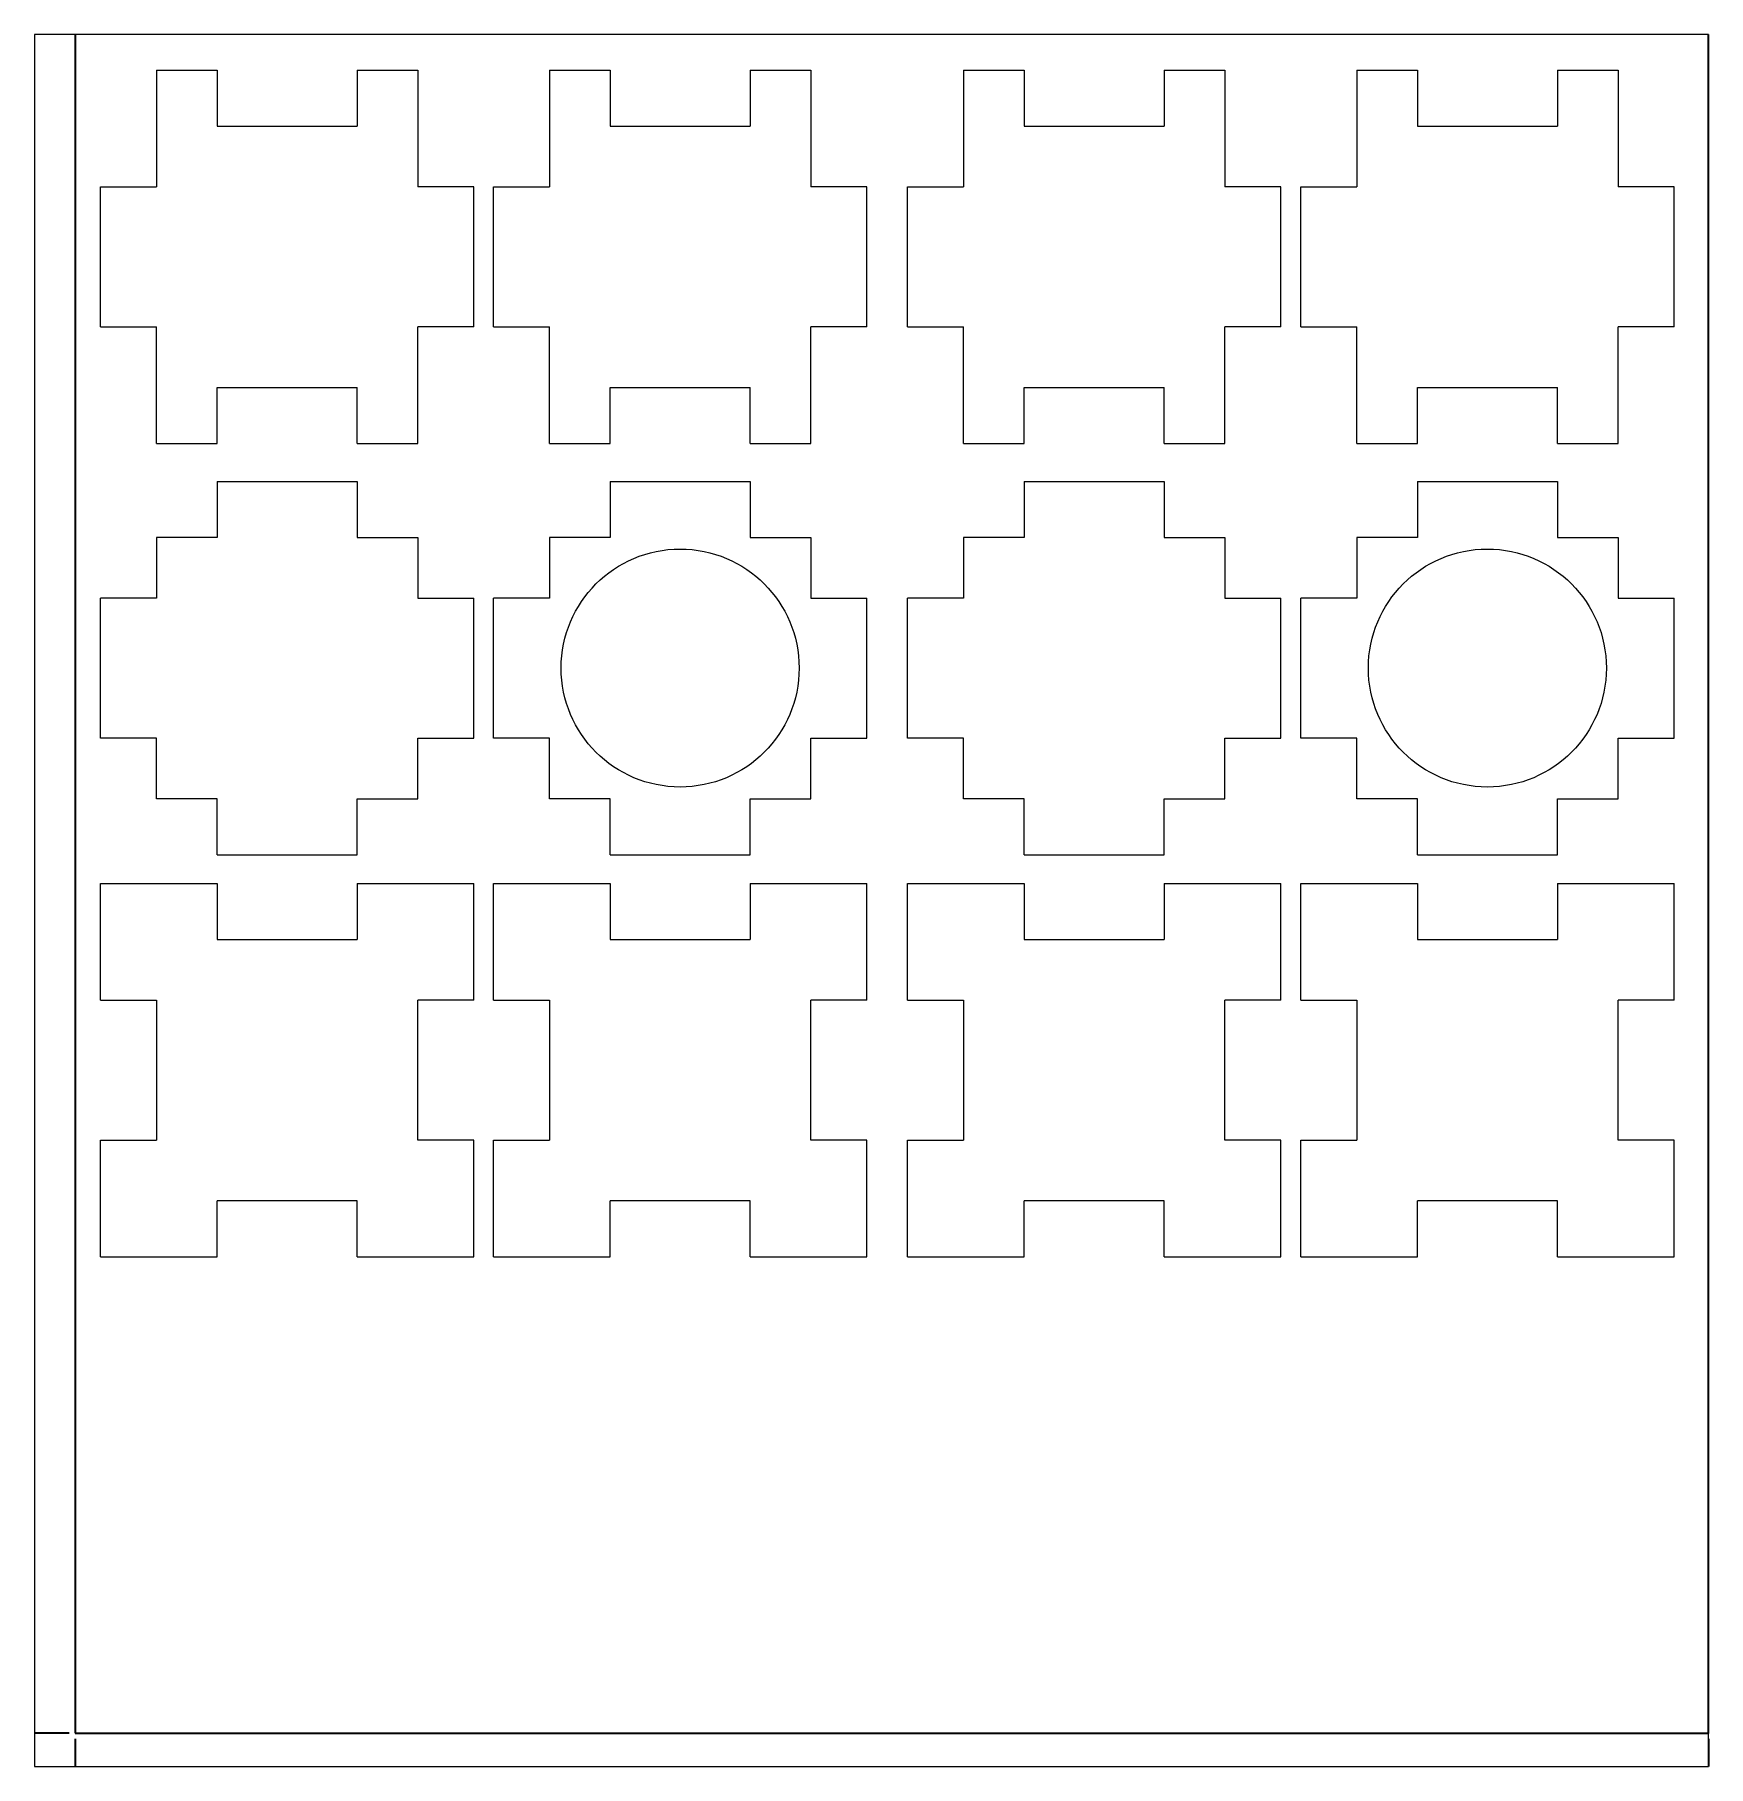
# Paper-space layout 'Lámina 3' of a CAD drawing. Header units: millimetres. Extents: x 0 to 179, y 0 to 186.
# The model-space entities are those that its viewports show. They can reach past a viewport. Long polylines and large blocks are cut down to what shows.
import ezdxf

# ---------------------------------------------------------------- set-up
doc = ezdxf.new("R2010")
doc.units = ezdxf.units.MM
doc.layers.get('0').update_dxf_attribs({"plot": 0})
doc.layers.add('Borde', color=7, linetype='Continuous', plot=False)
doc.layers.add('Corte', color=1, linetype='Continuous', lineweight=5)
doc.styles.get("Standard").update_dxf_attribs({"font": 'arial.ttf'})
doc.dimstyles.new('ISO-25', dxfattribs={"dimtxt": 2.5, "dimasz": 2.5, "dimexe": 1.25, "dimexo": 0.625, "dimtad": 1, "dimtxsty": 'Standard', "dimcen": 2.5, "dimadec": 0, "dimazin": 0, "dimtfac": 1, "dimtmove": 0, "dimatfit": 3, "dimfxl": 1, "dimarcsym": 0})

# ---------------------------------------------------------------- blocks, each defined once
blk = doc.blocks.new('*D18')
at = {"color": 0, "lineweight": -2, "transparency": 16777216}
for p, q in [((-0.63, 382), (-17.22, 382)), ((-15.97, 379.5), (-15.97, 202.5)), ((-0.63, 200), (-17.22, 200))]:
    blk.add_line(p, q, dxfattribs=at)
at = {"color": 0, "transparency": 16777216}
for points in [[(-16.39, 379.5), (-15.55, 379.5), (-15.97, 382)], [(-16.39, 202.5), (-15.55, 202.5), (-15.97, 200)]]:
    blk.add_solid(points, dxfattribs=at)
at = {"layer": 'Defpoints', "color": 0, "transparency": 16777216}
for p in [(0, 382), (-15.97, 200), (0, 200)]:
    blk.add_point(p, dxfattribs=at)
at = {"color": 0, "transparency": 16777216, "insert": (-17.87, 291), "char_height": 2.5, "attachment_point": 5, "rotation": 90}
blk.add_mtext('182', dxfattribs=at)
blk = doc.blocks.new('*D19')
at = {"color": 0, "lineweight": -2, "transparency": 16777216}
for p, q in [((0, 199.38), (0, 187.81)), ((175, 199.38), (175, 187.81)), ((2.5, 189.06), (172.5, 189.06))]:
    blk.add_line(p, q, dxfattribs=at)
at = {"color": 0, "transparency": 16777216}
for points in [[(2.5, 189.48), (2.5, 188.65), (0, 189.06)], [(172.5, 189.48), (172.5, 188.65), (175, 189.06)]]:
    blk.add_solid(points, dxfattribs=at)
at = {"layer": 'Defpoints', "color": 0, "transparency": 16777216}
for p in [(0, 200), (175, 200), (175, 189.06)]:
    blk.add_point(p, dxfattribs=at)
at = {"color": 0, "transparency": 16777216, "insert": (87.5, 190.96), "char_height": 2.5, "attachment_point": 5}
blk.add_mtext('175', dxfattribs=at)

msp = doc.modelspace()

# ---------------------------------------------------------------- linework, layer by layer
at = {"layer": 'Borde'}
msp.add_lwpolyline([(0, 200), (175, 200), (175, 382), (0, 382)], close=True, dxfattribs=at)
at = {"layer": 'Corte'}
for p, q in [((8.71, 378.181), (8.71, 365.681)), ((8.71, 378.181), (15.21, 378.181)), ((15.21, 378.181), (15.21, 372.181)), ((30.21, 378.181), (30.21, 372.181)), ((30.21, 378.181), (36.71, 378.181)), ((36.71, 378.181), (36.71, 365.681)), ((50.83, 378.181), (50.83, 365.681)), ((50.83, 378.181), (57.33, 378.181)), ((57.33, 378.181), (57.33, 372.181)), ((72.33, 378.181), (72.33, 372.181)), ((72.33, 378.181), (78.83, 378.181)), ((78.83, 378.181), (78.83, 365.681)), ((95.199, 378.181), (95.199, 365.681)), ((95.199, 378.181), (101.699, 378.181)), ((101.699, 378.181), (101.699, 372.181)), ((116.699, 378.181), (116.699, 372.181)), ((116.699, 378.181), (123.199, 378.181)), ((123.199, 378.181), (123.199, 365.681)), ((137.318, 378.181), (137.318, 365.681)), ((137.318, 378.181), (143.818, 378.181)), ((143.818, 378.181), (143.818, 372.181)), ((158.818, 378.181), (158.818, 372.181)), ((158.818, 378.181), (165.318, 378.181)), ((165.318, 378.181), (165.318, 365.681)), ((15.21, 372.181), (30.21, 372.181)), ((57.33, 372.181), (72.33, 372.181)), ((101.699, 372.181), (116.699, 372.181)), ((143.818, 372.181), (158.818, 372.181)), ((2.71, 350.681), (2.71, 365.681)), ((2.71, 365.681), (8.71, 365.681)), ((42.71, 365.681), (36.71, 365.681)), ((42.71, 350.681), (42.71, 365.681)), ((44.83, 350.681), (44.83, 365.681)), ((44.83, 365.681), (50.83, 365.681)), ((84.83, 365.681), (78.83, 365.681)), ((84.83, 350.681), (84.83, 365.681)), ((89.199, 350.681), (89.199, 365.681)), ((89.199, 365.681), (95.199, 365.681)), ((129.199, 365.681), (123.199, 365.681)), ((129.199, 350.681), (129.199, 365.681)), ((131.318, 350.681), (131.318, 365.681)), ((131.318, 365.681), (137.318, 365.681)), ((171.318, 365.681), (165.318, 365.681)), ((171.318, 350.681), (171.318, 365.681)), ((2.71, 350.681), (8.71, 350.681)), ((8.71, 338.181), (8.71, 350.681)), ((42.71, 350.681), (36.71, 350.681)), ((36.71, 338.181), (36.71, 350.681)), ((44.83, 350.681), (50.83, 350.681)), ((50.83, 338.181), (50.83, 350.681)), ((84.83, 350.681), (78.83, 350.681)), ((78.83, 338.181), (78.83, 350.681)), ((89.199, 350.681), (95.199, 350.681)), ((95.199, 338.181), (95.199, 350.681)), ((129.199, 350.681), (123.199, 350.681)), ((123.199, 338.181), (123.199, 350.681)), ((131.318, 350.681), (137.318, 350.681)), ((137.318, 338.181), (137.318, 350.681)), ((171.318, 350.681), (165.318, 350.681)), ((165.318, 338.181), (165.318, 350.681)), ((15.21, 344.181), (30.21, 344.181)), ((15.21, 338.181), (15.21, 344.181)), ((30.21, 338.181), (30.21, 344.181)), ((57.33, 344.181), (72.33, 344.181)), ((57.33, 338.181), (57.33, 344.181)), ((72.33, 338.181), (72.33, 344.181)), ((101.699, 344.181), (116.699, 344.181)), ((101.699, 338.181), (101.699, 344.181)), ((116.699, 338.181), (116.699, 344.181)), ((143.818, 344.181), (158.818, 344.181)), ((143.818, 338.181), (143.818, 344.181)), ((158.818, 338.181), (158.818, 344.181)), ((8.71, 338.181), (15.21, 338.181)), ((30.21, 338.181), (36.71, 338.181)), ((50.83, 338.181), (57.33, 338.181)), ((72.33, 338.181), (78.83, 338.181)), ((95.199, 338.181), (101.699, 338.181)), ((116.699, 338.181), (123.199, 338.181)), ((137.318, 338.181), (143.818, 338.181)), ((158.818, 338.181), (165.318, 338.181)), ((15.21, 334.131), (15.21, 328.131)), ((15.21, 334.131), (30.21, 334.131)), ((30.21, 334.131), (30.21, 328.131)), ((57.33, 334.131), (57.33, 328.131)), ((57.33, 334.131), (72.33, 334.131)), ((72.33, 334.131), (72.33, 328.131)), ((101.699, 334.131), (101.699, 328.131)), ((101.699, 334.131), (116.699, 334.131)), ((116.699, 334.131), (116.699, 328.131)), ((143.818, 334.131), (143.818, 328.131)), ((143.818, 334.131), (158.818, 334.131)), ((158.818, 334.131), (158.818, 328.131)), ((8.71, 328.131), (8.71, 321.631)), ((15.21, 328.131), (8.71, 328.131)), ((30.21, 328.131), (36.71, 328.131)), ((36.71, 328.131), (36.71, 321.631)), ((50.83, 328.131), (50.83, 321.631)), ((57.33, 328.131), (50.83, 328.131)), ((72.33, 328.131), (78.83, 328.131)), ((78.83, 328.131), (78.83, 321.631)), ((95.199, 328.131), (95.199, 321.631)), ((101.699, 328.131), (95.199, 328.131)), ((116.699, 328.131), (123.199, 328.131)), ((123.199, 328.131), (123.199, 321.631)), ((137.318, 328.131), (137.318, 321.631)), ((143.818, 328.131), (137.318, 328.131)), ((158.818, 328.131), (165.318, 328.131)), ((165.318, 328.131), (165.318, 321.631)), ((2.71, 306.631), (2.71, 321.631)), ((8.71, 321.631), (2.71, 321.631)), ((36.71, 321.631), (42.71, 321.631)), ((42.71, 306.631), (42.71, 321.631)), ((44.83, 306.631), (44.83, 321.631)), ((50.83, 321.631), (44.83, 321.631)), ((78.83, 321.631), (84.83, 321.631)), ((84.83, 306.631), (84.83, 321.631)), ((89.199, 306.631), (89.199, 321.631)), ((95.199, 321.631), (89.199, 321.631)), ((123.199, 321.631), (129.199, 321.631)), ((129.199, 306.631), (129.199, 321.631)), ((131.318, 306.631), (131.318, 321.631)), ((137.318, 321.631), (131.318, 321.631)), ((165.318, 321.631), (171.318, 321.631)), ((171.318, 306.631), (171.318, 321.631)), ((8.71, 306.631), (2.71, 306.631)), ((8.71, 300.131), (8.71, 306.631)), ((36.71, 306.631), (42.71, 306.631)), ((36.71, 300.131), (36.71, 306.631)), ((50.83, 306.631), (44.83, 306.631)), ((50.83, 300.131), (50.83, 306.631)), ((78.83, 306.631), (84.83, 306.631)), ((78.83, 300.131), (78.83, 306.631)), ((95.199, 306.631), (89.199, 306.631)), ((95.199, 300.131), (95.199, 306.631)), ((123.199, 306.631), (129.199, 306.631)), ((123.199, 300.131), (123.199, 306.631)), ((137.318, 306.631), (131.318, 306.631)), ((137.318, 300.131), (137.318, 306.631)), ((165.318, 306.631), (171.318, 306.631)), ((165.318, 300.131), (165.318, 306.631)), ((15.21, 300.131), (8.71, 300.131)), ((15.21, 294.131), (15.21, 300.131)), ((30.21, 300.131), (36.71, 300.131)), ((30.21, 294.131), (30.21, 300.131)), ((57.33, 300.131), (50.83, 300.131)), ((57.33, 294.131), (57.33, 300.131)), ((72.33, 300.131), (78.83, 300.131)), ((72.33, 294.131), (72.33, 300.131)), ((101.699, 300.131), (95.199, 300.131)), ((101.699, 294.131), (101.699, 300.131)), ((116.699, 300.131), (123.199, 300.131)), ((116.699, 294.131), (116.699, 300.131)), ((143.818, 300.131), (137.318, 300.131)), ((143.818, 294.131), (143.818, 300.131)), ((158.818, 300.131), (165.318, 300.131)), ((158.818, 294.131), (158.818, 300.131)), ((15.21, 294.131), (30.21, 294.131)), ((57.33, 294.131), (72.33, 294.131)), ((101.699, 294.131), (116.699, 294.131)), ((143.818, 294.131), (158.818, 294.131)), ((2.71, 278.53), (2.71, 291.03)), ((2.71, 291.03), (15.21, 291.03)), ((15.21, 291.03), (15.21, 285.03)), ((30.21, 291.03), (30.21, 285.03)), ((30.21, 291.03), (42.71, 291.03)), ((42.71, 278.53), (42.71, 291.03)), ((44.83, 278.53), (44.83, 291.03)), ((44.83, 291.03), (57.33, 291.03)), ((57.33, 291.03), (57.33, 285.03)), ((72.33, 291.03), (72.33, 285.03)), ((72.33, 291.03), (84.83, 291.03)), ((84.83, 278.53), (84.83, 291.03)), ((89.199, 278.53), (89.199, 291.03)), ((89.199, 291.03), (101.699, 291.03)), ((101.699, 291.03), (101.699, 285.03)), ((116.699, 291.03), (116.699, 285.03)), ((116.699, 291.03), (129.199, 291.03)), ((129.199, 278.53), (129.199, 291.03)), ((131.318, 278.53), (131.318, 291.03)), ((131.318, 291.03), (143.818, 291.03)), ((143.818, 291.03), (143.818, 285.03)), ((158.818, 291.03), (158.818, 285.03)), ((158.818, 291.03), (171.318, 291.03)), ((171.318, 278.53), (171.318, 291.03)), ((15.21, 285.03), (30.21, 285.03)), ((57.33, 285.03), (72.33, 285.03)), ((101.699, 285.03), (116.699, 285.03)), ((143.818, 285.03), (158.818, 285.03)), ((2.71, 278.53), (8.71, 278.53)), ((8.71, 278.53), (8.71, 263.53)), ((42.71, 278.53), (36.71, 278.53)), ((36.71, 263.53), (36.71, 278.53)), ((44.83, 278.53), (50.83, 278.53)), ((50.83, 278.53), (50.83, 263.53)), ((84.83, 278.53), (78.83, 278.53)), ((78.83, 263.53), (78.83, 278.53)), ((89.199, 278.53), (95.199, 278.53)), ((95.199, 278.53), (95.199, 263.53)), ((129.199, 278.53), (123.199, 278.53)), ((123.199, 263.53), (123.199, 278.53)), ((131.318, 278.53), (137.318, 278.53)), ((137.318, 278.53), (137.318, 263.53)), ((171.318, 278.53), (165.318, 278.53)), ((165.318, 263.53), (165.318, 278.53)), ((2.71, 251.03), (2.71, 263.53)), ((2.71, 263.53), (8.71, 263.53)), ((42.71, 263.53), (36.71, 263.53)), ((42.71, 251.03), (42.71, 263.53)), ((44.83, 251.03), (44.83, 263.53)), ((44.83, 263.53), (50.83, 263.53)), ((84.83, 263.53), (78.83, 263.53)), ((84.83, 251.03), (84.83, 263.53)), ((89.199, 251.03), (89.199, 263.53)), ((89.199, 263.53), (95.199, 263.53)), ((129.199, 263.53), (123.199, 263.53)), ((129.199, 251.03), (129.199, 263.53)), ((131.318, 251.03), (131.318, 263.53)), ((131.318, 263.53), (137.318, 263.53)), ((171.318, 263.53), (165.318, 263.53)), ((171.318, 251.03), (171.318, 263.53)), ((30.21, 257.03), (15.21, 257.03)), ((15.21, 251.03), (15.21, 257.03)), ((30.21, 251.03), (30.21, 257.03)), ((72.33, 257.03), (57.33, 257.03)), ((57.33, 251.03), (57.33, 257.03)), ((72.33, 251.03), (72.33, 257.03)), ((116.699, 257.03), (101.699, 257.03)), ((101.699, 251.03), (101.699, 257.03)), ((116.699, 251.03), (116.699, 257.03)), ((158.818, 257.03), (143.818, 257.03)), ((143.818, 251.03), (143.818, 257.03)), ((158.818, 251.03), (158.818, 257.03)), ((2.71, 251.03), (15.21, 251.03)), ((30.21, 251.03), (42.71, 251.03)), ((44.83, 251.03), (57.33, 251.03)), ((72.33, 251.03), (84.83, 251.03)), ((89.199, 251.03), (101.699, 251.03)), ((116.699, 251.03), (129.199, 251.03)), ((131.318, 251.03), (143.818, 251.03)), ((158.818, 251.03), (171.318, 251.03))]:
    msp.add_line(p, q, dxfattribs=at)
for centre in [(64.83, 314.131), (151.318, 314.131)]:
    msp.add_circle(centre, 12.75, dxfattribs=at)

# ---------------------------------------------------------------- dimensions: what is measured, and where the dimension line sits
dim = msp.add_linear_dim(base=(-15.97, 200), p1=(0, 382), p2=(0, 200), angle=90, dimstyle='ISO-25')
dim.commit()
dim.dimension.update_dxf_attribs({"geometry": '*D18', "text_midpoint": (-17.871, 291)})
dim = msp.add_linear_dim(base=(175, 189.063), p1=(0, 200), p2=(175, 200), dimstyle='ISO-25')
dim.commit()
dim.dimension.update_dxf_attribs({"geometry": '*D19', "text_midpoint": (87.5, 190.964)})

psp = doc.layouts.new('Lámina 3')

# ---------------------------------------------------------------- viewports
at = {"layer": 'Borde'}
psp.add_viewport(center=(89.68, 92.79), size=(179.33, 185.562), view_center_point=(85.336, 289.219), view_height=185.5619, dxfattribs=at)

doc.saveas('drawing.dxf')
